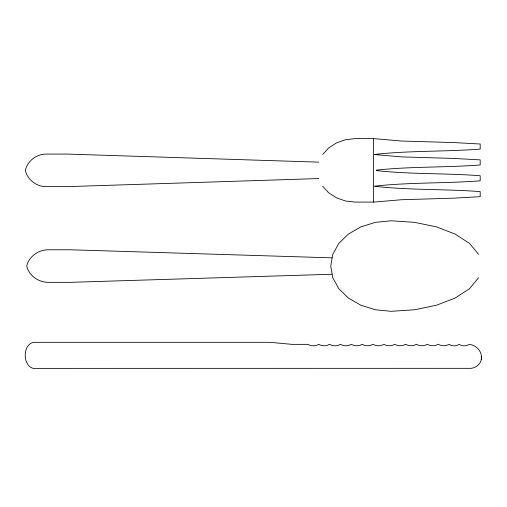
<?xml version="1.0" encoding="UTF-8"?>
<svg xmlns="http://www.w3.org/2000/svg" width="507" height="507" viewBox="0 0 507 507"><rect width="100%" height="100%" fill="white"/><g stroke="black" fill="none" stroke-linecap="round" stroke-linejoin="round"><path stroke-width="0.76" d="M481.301 359.634C482.772 352.067 476.643 345.007 469.184 344.424C466.18 346.338 462.073 346.319 459.095 344.361C456.129 346.338 451.991 346.338 449.018 344.361C445.716 346.243 441.42 346.205 438.149 344.259C434.898 346.249 430.551 346.249 427.293 344.266C424.042 346.256 419.701 346.256 416.443 344.272C413.186 346.262 408.845 346.262 405.587 344.285C402.324 346.262 398.001 346.268 394.731 344.291C391.467 346.268 387.145 346.275 383.875 344.297C380.611 346.281 376.289 346.281 373.019 344.304C369.755 346.287 365.433 346.287 362.169 344.316C358.905 346.294 354.577 346.3 351.313 344.323C348.049 346.3 343.727 346.306 340.457 344.329C337.193 346.306 332.871 346.313 329.601 344.335C326.337 346.319 322.015 346.319 318.751 344.342C315.481 346.325 311.159 346.325 307.895 344.354L291.912 344.361L270.225 342.32L33.158 342.32C22.581 345.223 22.581 365.465 33.158 368.374L471.225 368.329C476.91 367.67 482.404 362.511 481.276 356.44M478.564 277.766L469.52 288.686L455.128 298.059L436.375 305.252L414.53 309.771L391.093 311.311L375.472 309.771L360.908 305.252L348.41 298.059L338.815 288.686L332.782 277.766L330.729 266.055L332.782 254.337L338.815 243.423L348.41 234.05L360.908 226.857L375.472 222.339L391.093 220.792L414.53 222.339L436.375 226.857L455.128 234.05L469.52 243.423L478.564 254.337M322.706 154.496L328.694 147.924L336.502 142.879L345.552 139.71L355.141 138.626L373.919 138.626L401.449 141.022L454.399 142.6L480.192 144.007L480.192 149.083C445.07 151.808 409.745 150.516 374.705 154.426M376.283 170.156C410.797 166.366 445.596 167.659 480.192 164.952L480.192 159.87L454.399 158.463L401.449 156.891L374.705 154.559M374.705 186.158C409.745 182.247 445.07 183.54 480.192 180.815L480.192 175.739C445.596 173.083 410.79 174.433 376.283 170.567M318.821 178.565L67.469 186.633L46.245 186.633C36.65 186.772 27.422 179.808 25.35 170.358C27.422 160.909 36.65 153.944 46.245 154.084L67.469 154.084L318.821 162.151M331.952 274.255L70.486 282.329L48.438 282.329C38.665 282.469 28.956 275.745 26.7 266.055C28.956 256.365 38.665 249.64 48.438 249.78L70.486 249.78L331.952 257.848M374.705 186.291C409.738 190.283 445.07 188.94 480.192 191.602L480.192 196.684L454.392 198.136L401.443 199.739L373.919 202.09L355.141 202.09L345.552 201.013L336.502 197.838L328.694 192.799L322.706 186.227M373.412 138.626L373.412 202.09"/></g></svg>
